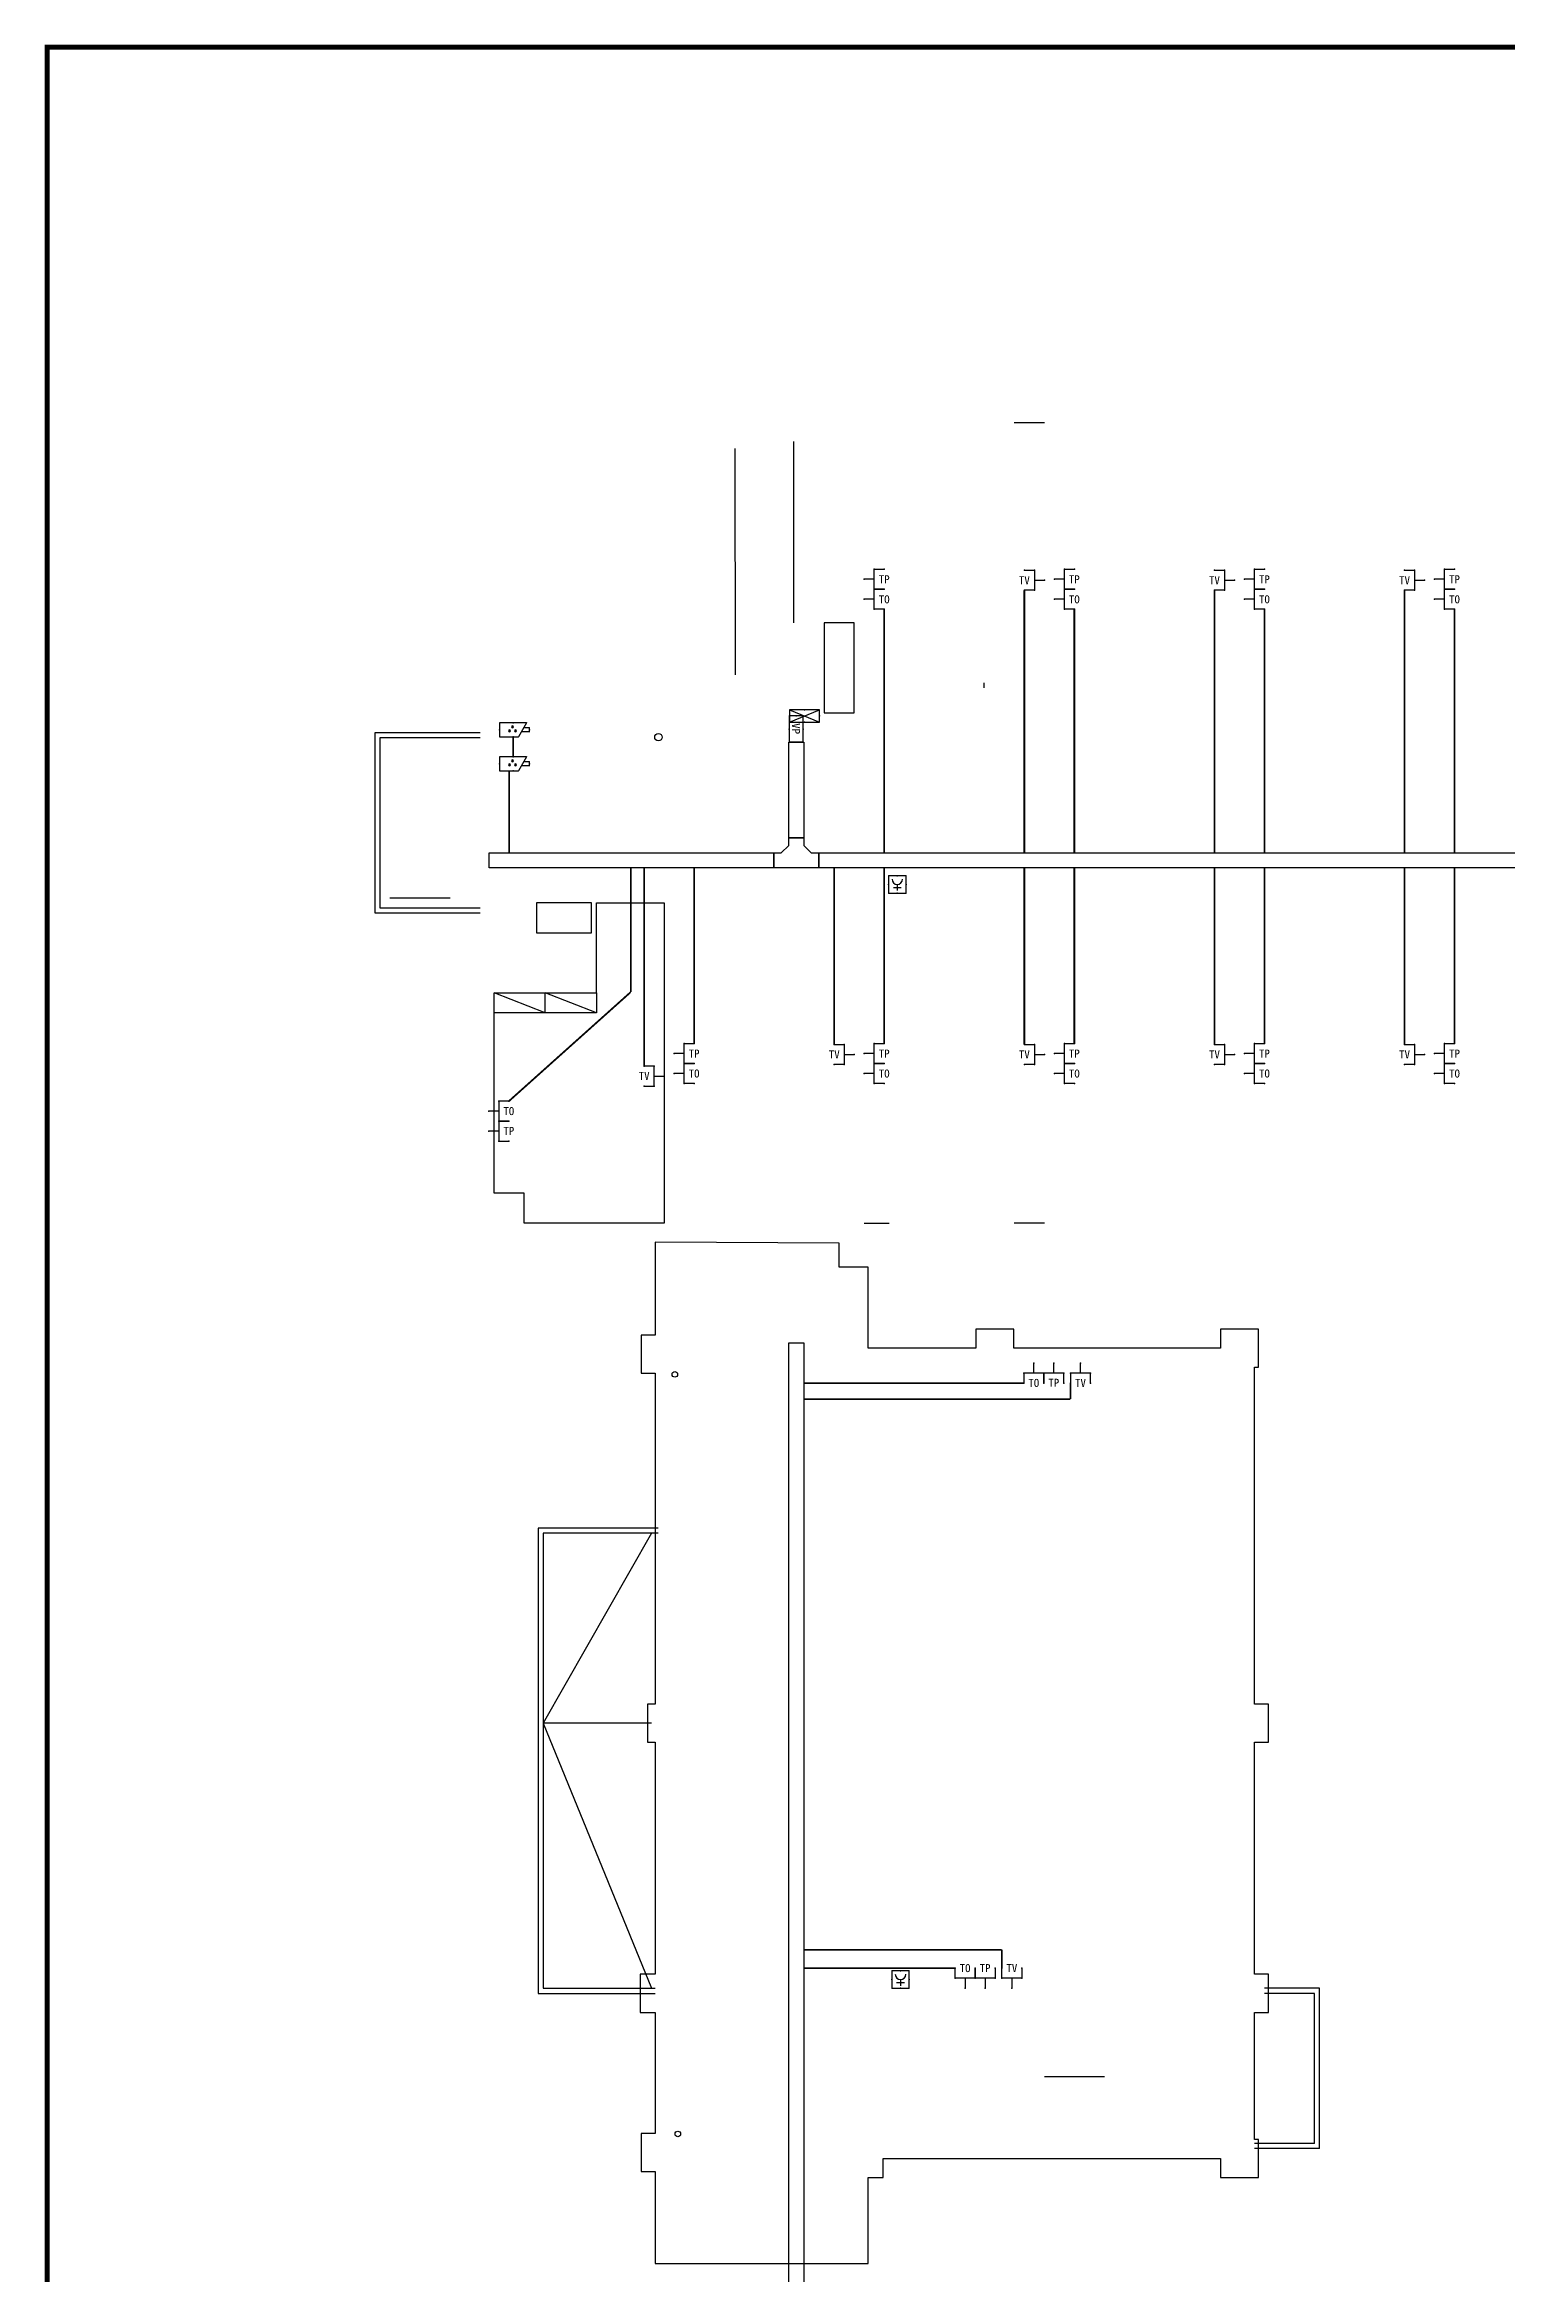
# Model space of a CAD drawing. Extents: x 552102 to 973302, y -80747 to 40012826.
# Drawn here: x 612452 to 641674, y 68212 to 112772 of the extents above; entities that cross this region are included whole.
import ezdxf
from ezdxf.enums import TextEntityAlignment as Align

# ---------------------------------------------------------------- set-up
doc = ezdxf.new("R2010")
doc.units = 0
doc.header["$LTSCALE"] = 1000
doc.header["$MEASUREMENT"] = 0
for name, color, linetype in [('CABLETRAY', 4, 'Continuous'), ('EQUIP-安防', 3, 'Continuous'), ('EQUIP-消防', 3, 'Continuous'), ('EQUIP-通讯', 3, 'Continuous'), ('GROUND', 2, 'Continuous'), ('LVTRY', 6, 'Continuous'), ('PUB_TITLE', 7, 'Continuous'), ('TP+TO', 3, 'TG_TP+TO'), ('WIRE-照明', 1, 'Continuous'), ('WIRE-电视', 4, 'TG_TV')]:
    doc.layers.add(name, color=color, linetype=linetype)
doc.styles.add('_TEL_DIM', font='simhei.ttf', dxfattribs={"width": 0.8, "height": 3.5})
doc.styles.get("Standard").update_dxf_attribs({"font": 'gbenor.shx', "bigfont": 'gbcbig.shx'})
doc.styles.add('TG_LINETYPE', font='SIMPLEX', dxfattribs={"width": 0.8, "height": 3, "bigfont": 'HZTXT'})
doc.linetypes.add('TG_TP+TO', pattern='A,1,-1.6,["TP+TO",TG_LINETYPE,S=0.1,R=0,X=-1.6,Y=-0.15],0', length=2.6)
doc.linetypes.add('TG_TV', pattern='A,2,-0.76,["TV",TG_LINETYPE,S=0.1,R=0,X=-0.6,Y=-0.15],0', length=2.8)

# ---------------------------------------------------------------- blocks, each defined once
blk = doc.blocks.new('$equip$00001802')
for p, q in [((-0.5, 0.5), (-0.5, 1)), ((0.5, 0.5), (-0.5, 0.5)), ((0, 0.5), (0, 0)), ((0.5, 1), (0.5, 0.5))]:
    blk.add_line(p, q)
for p in [(-0.5, 1), (-0.5, 0.5), (0, 0), (0.5, 1), (0.5, 0.5)]:
    blk.add_point(p)
at = {"color": 7, "style": '_TEL_DIM'}
blk.add_attdef('$TEXT$', text='', height=0.4, dxfattribs=at).set_placement((0, 1), align=Align.MIDDLE_CENTER)
at = {"color": 7, "style": '_TEL_DIM', "flags": 1}
blk.add_attdef('A', text='', height=0.00002, dxfattribs=at).set_placement((0, 0), align=Align.MIDDLE_CENTER)
blk = doc.blocks.new('$equip$00001847')
for p, q in [((-0.5, 0.5), (-0.5, 1)), ((0.5, 0.5), (-0.5, 0.5)), ((0, 0.5), (0, 0)), ((0.5, 1), (0.5, 0.5))]:
    blk.add_line(p, q)
for p in [(-0.5, 1), (-0.5, 0.5), (0, 0), (0.5, 1), (0.5, 0.5)]:
    blk.add_point(p)
at = {"color": 7, "style": '_TEL_DIM'}
blk.add_attdef('$TEXT$', text='', height=0.4, dxfattribs=at).set_placement((0, 1), align=Align.MIDDLE_CENTER)
at = {"color": 7, "style": '_TEL_DIM', "flags": 1}
blk.add_attdef('A', text='', height=0.00002, dxfattribs=at).set_placement((0, 0), align=Align.MIDDLE_CENTER)
blk = doc.blocks.new('$equip$00001867')
for p, q in [((-0.5, 0.5), (-0.5, 1)), ((0.5, 0.5), (-0.5, 0.5)), ((0, 0.5), (0, 0)), ((0.5, 1), (0.5, 0.5))]:
    blk.add_line(p, q)
for p in [(-0.5, 1), (-0.5, 0.5), (0, 0), (0.5, 1), (0.5, 0.5)]:
    blk.add_point(p)
at = {"color": 7, "style": '_TEL_DIM'}
blk.add_attdef('$TEXT$', text='', height=0.4, dxfattribs=at).set_placement((0, 1), align=Align.MIDDLE_CENTER)
at = {"color": 7, "style": '_TEL_DIM', "flags": 1}
blk.add_attdef('A', text='', height=0.00002, dxfattribs=at).set_placement((0, 0), align=Align.MIDDLE_CENTER)
blk = doc.blocks.new('$equip$00002562')
for p, q in [((-0.75, 0.6), (-0.75, 0)), ((-0.75, 0), (0.75, 0.6)), ((-0.75, 0.6), (0.75, 0)), ((0.75, 0.6), (-0.75, 0.6)), ((-0.75, 0), (0.75, 0)), ((0.75, 0), (0.75, 0.6))]:
    blk.add_line(p, q)
at = {"const_width": 0.025}
blk.add_lwpolyline([(-0.75, 0.6), (-0.75, 0), (0.75, 0), (0.75, 0.6), (-0.75, 0.6), (-0.75, 0)], dxfattribs=at)
for p in [(-0.75, 0.3), (0, 0.6), (0, 0), (0.75, 0.3)]:
    blk.add_point(p)
at = {"color": 7, "style": '_TEL_DIM', "flags": 1}
blk.add_attdef('A', text='', height=0.00002, dxfattribs=at).set_placement((0, 0), align=Align.MIDDLE_CENTER)
blk = doc.blocks.new('$equip$00002567')
for p, q in [((0.65, 0.35), (-0.65, 0.35)), ((-0.65, 0.35), (-0.65, -0.35)), ((0.65, 0.35), (0.65, -0.35)), ((-0.65, -0.35), (0.65, -0.35))]:
    blk.add_line(p, q)
at = {"const_width": 0.05}
blk.add_lwpolyline([(-0.65, 0.35), (-0.65, -0.35), (0.65, -0.35), (0.65, 0.35), (-0.65, 0.35), (-0.65, -0.35)], dxfattribs=at)
for p in [(-0.65, 0), (0, 0.35), (0.65, 0), (0, -0.35)]:
    blk.add_point(p)
at = {"color": 7, "style": '_TEL_DIM'}
blk.add_attdef('$TEXT$', text='', height=0.4, dxfattribs=at).set_placement((-0.02, -0.01), align=Align.MIDDLE_CENTER)
at = {"color": 7, "style": '_TEL_DIM', "flags": 1}
blk.add_attdef('A', text='', height=0.00002, dxfattribs=at).set_placement((0, 0), align=Align.MIDDLE_CENTER)
blk = doc.blocks.new('$equip$00002965')
for p, q in [((-0.75, -0.1), (-0.75, 0.1)), ((-0.75, 0.1), (-0.46, 0.1)), ((-0.6, 0.35), (0.75, 0.35)), ((-0.6, 0.35), (-0.2, -0.35)), ((0.75, 0.35), (0.75, -0.35)), ((-0.75, -0.1), (-0.34, -0.1)), ((0.75, -0.35), (-0.2, -0.35))]:
    blk.add_line(p, q)
at = {"const_width": 0.04}
blk.add_lwpolyline([(-0.75, 0.1), (-0.75, -0.1), (-0.34, -0.1), (-0.2, -0.35), (0.75, -0.35), (0.75, 0.35), (-0.6, 0.35), (-0.46, 0.1), (-0.75, 0.1), (-0.75, -0.1)], dxfattribs=at)
for centre in [(0.1, 0.15), (-0.05, -0.05), (0.25, -0.05)]:
    blk.add_circle(centre, 0.05)
for p in [(-0.75, 0), (0.07, 0.35), (0.07, -0.35), (0.75, 0)]:
    blk.add_point(p)
for points in [[(0.06, 0.17), (0.14, 0.17), (0.05, 0.15), (0.15, 0.15)], [(0.06, 0.12), (0.14, 0.12), (0.05, 0.15), (0.15, 0.15)], [(0.07, 0.19), (0.12, 0.19), (0.06, 0.17), (0.14, 0.17)], [(0.07, 0.11), (0.12, 0.11), (0.06, 0.12), (0.14, 0.12)], [(0.1, 0.2), (0.1, 0.2), (0.07, 0.19), (0.12, 0.19)], [(0.1, 0.1), (0.1, 0.1), (0.07, 0.11), (0.12, 0.11)], [(-0.09, -0.03), (-0.01, -0.03), (-0.1, -0.05), (0, -0.05)], [(-0.09, -0.08), (-0.01, -0.08), (-0.1, -0.05), (0, -0.05)], [(-0.08, -0.01), (-0.03, -0.01), (-0.09, -0.03), (-0.01, -0.03)], [(-0.08, -0.09), (-0.03, -0.09), (-0.09, -0.08), (-0.01, -0.08)], [(-0.05, 0), (-0.05, 0), (-0.08, -0.01), (-0.03, -0.01)], [(-0.05, -0.1), (-0.05, -0.1), (-0.08, -0.09), (-0.03, -0.09)], [(0.21, -0.03), (0.29, -0.03), (0.2, -0.05), (0.3, -0.05)], [(0.21, -0.08), (0.29, -0.08), (0.2, -0.05), (0.3, -0.05)], [(0.22, -0.01), (0.27, -0.01), (0.21, -0.03), (0.29, -0.03)], [(0.22, -0.09), (0.27, -0.09), (0.21, -0.08), (0.29, -0.08)], [(0.25, 0), (0.25, 0), (0.22, -0.01), (0.27, -0.01)], [(0.25, -0.1), (0.25, -0.1), (0.22, -0.09), (0.27, -0.09)]]:
    blk.add_solid(points)
at = {"color": 7, "style": '_TEL_DIM', "flags": 1}
for tag in ['A', 'REMARK']:
    blk.add_attdef(tag, text='', height=0.00002, dxfattribs=at).set_placement((0, 0), align=Align.MIDDLE_CENTER)
blk = doc.blocks.new('$equip$00002656')
for p, q in [((-0.5, 1), (-0.5, 0)), ((0.5, 1), (-0.5, 1)), ((-0.5, 0), (0.5, 0)), ((-0.22, 0.33), (0.22, 0.33)), ((0, 0.5), (0, 0.15)), ((0.5, 0), (0.5, 1))]:
    blk.add_line(p, q)
at = {"const_width": 0.0571}
blk.add_lwpolyline([(-0.5, 1), (0.5, 1), (0.5, 0), (-0.5, 0), (-0.5, 1), (0.5, 1)], dxfattribs=at)
blk.add_arc((0, 0.8), 0.3, 180, 0)
for p in [(-0.5, 0.5), (0, 1), (0, 0), (0.5, 0.5)]:
    blk.add_point(p)
at = {"color": 7, "flags": 1}
for tag, height, p in [('A', 0.00002, (0, 0)), ('B', 0.4, (0.76, 0.29))]:
    blk.add_attdef(tag, text='', height=height, dxfattribs=at).set_placement(p, align=Align.MIDDLE_CENTER)

msp = doc.modelspace()

# ---------------------------------------------------------------- linework, layer by layer
for p, q in [((632437, 105211), (631837, 105211)), ((627424, 104836), (627424, 101211)), ((627424, 104836), (627424, 101211)), ((626249, 104699), (626255, 100174)), ((626249, 104699), (626255, 100174)), ((631237, 99911), (631237, 100011)), ((631237, 99911), (631237, 100011)), ((622462, 93412), (621437, 93812)), ((622462, 93412), (622462, 93812)), ((623487, 93412), (622462, 93812)), ((623487, 93812), (623487, 93412)), ((623487, 93412), (621437, 93412)), ((628837, 89212), (629337, 89212)), ((632437, 89212), (631837, 89212)), ((624587, 83012), (622417, 79212)), ((624587, 79212), (622417, 79212)), ((622417, 79212), (624587, 73912)), ((633637, 72142), (632437, 72142))]:
    msp.add_line(p, q)
at = {"color": 2}
for points in [[(621157, 99012), (619057, 99012), (619057, 95412), (621157, 95412)], [(621157, 98912), (619157, 98912), (619157, 95512), (621157, 95512)], [(624717, 83112), (622317, 83112), (622317, 73812), (624657, 73812)], [(624717, 83012), (622417, 83012), (622417, 73912), (624657, 73912)]]:
    msp.add_lwpolyline(points, dxfattribs=at)
for points in [[(624837, 89212), (622037, 89212), (622037, 89812), (621437, 89812), (621437, 93812), (623487, 93812), (623487, 95612), (624837, 95612)], [(624657, 68412), (628737, 68412), (628917, 68412), (628917, 70132), (629217, 70132), (629217, 70512), (635957, 70512), (635957, 70132), (636717, 70132), (636717, 70892), (636637, 70892), (636637, 73432), (636917, 73432), (636917, 74192), (636637, 74192), (636637, 78832), (636917, 78832), (636917, 79592), (636637, 79592), (636637, 86332), (636717, 86332), (636717, 87092), (635957, 87092), (635957, 86712), (631829, 86712), (631829, 87092), (631069, 87092), (631069, 86712), (628917, 86712), (628917, 88332), (628637, 88332), (628337, 88332), (628337, 88812), (624657, 88832), (624657, 86972), (624377, 86972), (624377, 86212), (624657, 86212), (624657, 79592), (624507, 79592), (624507, 78832), (624657, 78832), (624657, 74192), (624357, 74192), (624357, 73432), (624657, 73432), (624657, 71012), (624377, 71012), (624377, 70252), (624657, 70252)]]:
    msp.add_lwpolyline(points, close=True)
at = {"color": 5}
msp.add_circle((624723, 98925), 75, dxfattribs=at)
for centre in [(625051, 86186), (625111, 71001)]:
    msp.add_circle(centre, 55)
at = {"layer": 'CABLETRAY'}
for p, q in [((627327, 96912), (627327, 98829)), ((627327, 98829), (627627, 98829)), ((627627, 98829), (627627, 96912)), ((627177, 96612), (627327, 96762)), ((627627, 96912), (627327, 96912)), ((627327, 96762), (627327, 96912)), ((627327, 96912), (627627, 96912)), ((627627, 96912), (627627, 96762)), ((627627, 96762), (627777, 96612)), ((621337, 96312), (621337, 96612)), ((621337, 96612), (627027, 96612)), ((627027, 96312), (621337, 96312)), ((627027, 96612), (627027, 96312)), ((627027, 96312), (627027, 96612)), ((627027, 96612), (627177, 96612)), ((627927, 96312), (627027, 96312)), ((627777, 96612), (627927, 96612)), ((627927, 96312), (627927, 96612)), ((627927, 96612), (658937, 96612)), ((627927, 96612), (627927, 96312)), ((658937, 96312), (627927, 96312)), ((627327, 86814), (627627, 86814)), ((627327, 61212), (627327, 86814)), ((627627, 86814), (627627, 61212))]:
    msp.add_line(p, q, dxfattribs=at)
at = {"layer": 'GROUND'}
for p, q in [((619357, 95712), (620557, 95712)), ((637937, 73912), (636837, 73912)), ((637537, 73812), (636837, 73812)), ((637837, 73812), (637537, 73812)), ((637837, 70812), (637837, 73812)), ((637937, 70712), (637937, 73912)), ((637837, 70812), (636637, 70812)), ((637937, 70712), (636637, 70712))]:
    msp.add_line(p, q, dxfattribs=at)
at = {"layer": 'LVTRY'}
for points in [[(628637, 99412), (628637, 101212), (628037, 101212), (628037, 99412)], [(623387, 95612), (622287, 95612), (622287, 95012), (623387, 95012)]]:
    msp.add_lwpolyline(points, close=True, dxfattribs=at)
at = {"layer": 'PUB_TITLE', "color": 1, "const_width": 100}
msp.add_lwpolyline([(612502, 32122), (669902, 32122), (669902, 112722), (612502, 112722)], close=True, dxfattribs=at)
at = {"layer": 'TP+TO', "color": 3, "linetype": 'TG_TP+TO', "const_width": 35}
for points in [[(629236, 96612), (629236, 101482)], [(633036, 96612), (633036, 101482)], [(636836, 96612), (636836, 101482)], [(640636, 96612), (640636, 101482)], [(625436, 92801), (625436, 96312)], [(629236, 92801), (629236, 96312)], [(633036, 92801), (633036, 96312)], [(636836, 92801), (636836, 96312)], [(640636, 92801), (640636, 96312)]]:
    msp.add_lwpolyline(points, dxfattribs=at)
at = {"layer": 'TP+TO', "linetype": 'TG_TP+TO', "const_width": 35}
for points in [[(624169, 96312), (624169, 93830)], [(621732, 91647), (624169, 93830)], [(627627, 86013), (632026, 86013)], [(627627, 74316), (630653, 74316)]]:
    msp.add_lwpolyline(points, dxfattribs=at)
at = {"layer": 'WIRE-照明', "linetype": 'Continuous', "const_width": 35}
for points in [[(621818, 98533), (621818, 98933)], [(621738, 96612), (621738, 98253)]]:
    msp.add_lwpolyline(points, dxfattribs=at)
at = {"layer": 'WIRE-电视', "linetype": 'TG_TV', "const_width": 35}
for points in [[(632037, 96612), (632037, 101862)], [(635837, 96612), (635837, 101862)], [(639637, 96612), (639637, 101862)], [(624437, 96312), (624437, 92350)], [(628237, 92782), (628237, 96312)], [(632037, 92782), (632037, 96312)], [(635837, 92782), (635837, 96312)], [(639637, 92782), (639637, 96312)], [(632959, 85693), (632959, 86013)], [(627627, 85693), (632959, 85693)], [(627627, 74682), (631587, 74682)], [(631587, 74316), (631587, 74682)]]:
    msp.add_lwpolyline(points, dxfattribs=at)

# ---------------------------------------------------------------- block references
at = {"layer": 'EQUIP-安防', "xscale": -400, "yscale": 400, "zscale": 400}
for p in [(621848, 99073), (621848, 98393)]:
    msp.add_blockref('$equip$00002965', p, dxfattribs=at)
at = {"layer": 'EQUIP-消防', "xscale": 350, "yscale": 350, "zscale": 350}
for p in [(629497, 95806), (629562, 73912)]:
    msp.add_blockref('$equip$00002656', p, dxfattribs=at)
at = {"layer": 'EQUIP-通讯'}
ref = msp.add_blockref('$equip$00001867', (628837, 102082), dxfattribs=dict(at, xscale=400, yscale=400, zscale=400, rotation=269.9999999525174))
ref.add_attrib('$TEXT$', 'TP', dxfattribs={"layer": '0', "color": 7, "height": 160, "style": '_TEL_DIM'}).set_placement((629236, 102082), align=Align.MIDDLE_CENTER)
ref = msp.add_blockref('$equip$00001802', (632437, 102062), dxfattribs=dict(at, xscale=400, yscale=400, zscale=400, rotation=89.99999995251822))
ref.add_attrib('$TEXT$', 'TV', dxfattribs={"layer": '0', "color": 7, "height": 160, "style": '_TEL_DIM'}).set_placement((632037, 102062), align=Align.MIDDLE_CENTER)
ref = msp.add_blockref('$equip$00001867', (632637, 102082), dxfattribs=dict(at, xscale=400, yscale=400, zscale=400, rotation=269.9999999525174))
ref.add_attrib('$TEXT$', 'TP', dxfattribs={"layer": '0', "color": 7, "height": 160, "style": '_TEL_DIM'}).set_placement((633036, 102082), align=Align.MIDDLE_CENTER)
ref = msp.add_blockref('$equip$00001802', (636237, 102062), dxfattribs=dict(at, xscale=400, yscale=400, zscale=400, rotation=89.99999995251822))
ref.add_attrib('$TEXT$', 'TV', dxfattribs={"layer": '0', "color": 7, "height": 160, "style": '_TEL_DIM'}).set_placement((635837, 102062), align=Align.MIDDLE_CENTER)
ref = msp.add_blockref('$equip$00001867', (636437, 102082), dxfattribs=dict(at, xscale=400, yscale=400, zscale=400, rotation=269.9999999525174))
ref.add_attrib('$TEXT$', 'TP', dxfattribs={"layer": '0', "color": 7, "height": 160, "style": '_TEL_DIM'}).set_placement((636836, 102082), align=Align.MIDDLE_CENTER)
ref = msp.add_blockref('$equip$00001802', (640037, 102062), dxfattribs=dict(at, xscale=400, yscale=400, zscale=400, rotation=89.99999995251822))
ref.add_attrib('$TEXT$', 'TV', dxfattribs={"layer": '0', "color": 7, "height": 160, "style": '_TEL_DIM'}).set_placement((639637, 102062), align=Align.MIDDLE_CENTER)
ref = msp.add_blockref('$equip$00001867', (640237, 102082), dxfattribs=dict(at, xscale=400, yscale=400, zscale=400, rotation=269.9999999525174))
ref.add_attrib('$TEXT$', 'TP', dxfattribs={"layer": '0', "color": 7, "height": 160, "style": '_TEL_DIM'}).set_placement((640636, 102082), align=Align.MIDDLE_CENTER)
ref = msp.add_blockref('$equip$00001847', (628837, 101682), dxfattribs=dict(at, xscale=400, yscale=400, zscale=400, rotation=269.9999999525174))
ref.add_attrib('$TEXT$', 'TO', dxfattribs={"layer": '0', "color": 7, "height": 160, "style": '_TEL_DIM'}).set_placement((629236, 101682), align=Align.MIDDLE_CENTER)
ref = msp.add_blockref('$equip$00001847', (632637, 101682), dxfattribs=dict(at, xscale=400, yscale=400, zscale=400, rotation=269.9999999525174))
ref.add_attrib('$TEXT$', 'TO', dxfattribs={"layer": '0', "color": 7, "height": 160, "style": '_TEL_DIM'}).set_placement((633036, 101682), align=Align.MIDDLE_CENTER)
ref = msp.add_blockref('$equip$00001847', (636437, 101682), dxfattribs=dict(at, xscale=400, yscale=400, zscale=400, rotation=269.9999999525174))
ref.add_attrib('$TEXT$', 'TO', dxfattribs={"layer": '0', "color": 7, "height": 160, "style": '_TEL_DIM'}).set_placement((636836, 101682), align=Align.MIDDLE_CENTER)
ref = msp.add_blockref('$equip$00001847', (640237, 101682), dxfattribs=dict(at, xscale=400, yscale=400, zscale=400, rotation=269.9999999525174))
ref.add_attrib('$TEXT$', 'TO', dxfattribs={"layer": '0', "color": 7, "height": 160, "style": '_TEL_DIM'}).set_placement((640636, 101682), align=Align.MIDDLE_CENTER)
at = {"layer": 'EQUIP-通讯', "xscale": 400, "yscale": 400, "zscale": 400}
msp.add_blockref('$equip$00002562', (627642, 99229), dxfattribs=at)
for name, p, rotation, values in [('$equip$00002567', (627477, 99089), 270, {'$TEXT$': 'VP'}), ('$equip$00001867', (631253, 73917), 359.9999999047394, {'$TEXT$': 'TP'}), ('$equip$00001802', (631787, 73917), 359.9999999047394, {'$TEXT$': 'TV'})]:
    msp.add_blockref(name, p, dxfattribs=dict(at, rotation=rotation)).add_auto_attribs(values)
at = {"layer": 'EQUIP-通讯'}
ref = msp.add_blockref('$equip$00001867', (625037, 92601), dxfattribs=dict(at, xscale=400, yscale=400, zscale=400, rotation=269.9999999525174))
ref.add_attrib('$TEXT$', 'TP', dxfattribs={"layer": '0', "color": 7, "height": 160, "style": '_TEL_DIM'}).set_placement((625436, 92601), align=Align.MIDDLE_CENTER)
ref = msp.add_blockref('$equip$00001802', (628637, 92582), dxfattribs=dict(at, xscale=400, yscale=400, zscale=400, rotation=89.99999995251822))
ref.add_attrib('$TEXT$', 'TV', dxfattribs={"layer": '0', "color": 7, "height": 160, "style": '_TEL_DIM'}).set_placement((628237, 92582), align=Align.MIDDLE_CENTER)
ref = msp.add_blockref('$equip$00001867', (628837, 92601), dxfattribs=dict(at, xscale=400, yscale=400, zscale=400, rotation=269.9999999525174))
ref.add_attrib('$TEXT$', 'TP', dxfattribs={"layer": '0', "color": 7, "height": 160, "style": '_TEL_DIM'}).set_placement((629236, 92601), align=Align.MIDDLE_CENTER)
ref = msp.add_blockref('$equip$00001802', (632437, 92582), dxfattribs=dict(at, xscale=400, yscale=400, zscale=400, rotation=89.99999995251822))
ref.add_attrib('$TEXT$', 'TV', dxfattribs={"layer": '0', "color": 7, "height": 160, "style": '_TEL_DIM'}).set_placement((632037, 92582), align=Align.MIDDLE_CENTER)
ref = msp.add_blockref('$equip$00001867', (632637, 92601), dxfattribs=dict(at, xscale=400, yscale=400, zscale=400, rotation=269.9999999525174))
ref.add_attrib('$TEXT$', 'TP', dxfattribs={"layer": '0', "color": 7, "height": 160, "style": '_TEL_DIM'}).set_placement((633036, 92601), align=Align.MIDDLE_CENTER)
ref = msp.add_blockref('$equip$00001802', (636237, 92582), dxfattribs=dict(at, xscale=400, yscale=400, zscale=400, rotation=89.99999995251822))
ref.add_attrib('$TEXT$', 'TV', dxfattribs={"layer": '0', "color": 7, "height": 160, "style": '_TEL_DIM'}).set_placement((635837, 92582), align=Align.MIDDLE_CENTER)
ref = msp.add_blockref('$equip$00001867', (636437, 92601), dxfattribs=dict(at, xscale=400, yscale=400, zscale=400, rotation=269.9999999525174))
ref.add_attrib('$TEXT$', 'TP', dxfattribs={"layer": '0', "color": 7, "height": 160, "style": '_TEL_DIM'}).set_placement((636836, 92601), align=Align.MIDDLE_CENTER)
ref = msp.add_blockref('$equip$00001802', (640037, 92582), dxfattribs=dict(at, xscale=400, yscale=400, zscale=400, rotation=89.99999995251822))
ref.add_attrib('$TEXT$', 'TV', dxfattribs={"layer": '0', "color": 7, "height": 160, "style": '_TEL_DIM'}).set_placement((639637, 92582), align=Align.MIDDLE_CENTER)
ref = msp.add_blockref('$equip$00001867', (640237, 92601), dxfattribs=dict(at, xscale=400, yscale=400, zscale=400, rotation=269.9999999525174))
ref.add_attrib('$TEXT$', 'TP', dxfattribs={"layer": '0', "color": 7, "height": 160, "style": '_TEL_DIM'}).set_placement((640636, 92601), align=Align.MIDDLE_CENTER)
ref = msp.add_blockref('$equip$00001802', (624837, 92150), dxfattribs=dict(at, xscale=-400, yscale=400, zscale=400, rotation=90.00000004748178))
ref.add_attrib('$TEXT$', 'TV', dxfattribs={"layer": '0', "color": 7, "height": 160, "style": '_TEL_DIM'}).set_placement((624437, 92155), align=Align.MIDDLE_CENTER)
ref = msp.add_blockref('$equip$00001847', (625037, 92201), dxfattribs=dict(at, xscale=400, yscale=400, zscale=400, rotation=269.9999999525174))
ref.add_attrib('$TEXT$', 'TO', dxfattribs={"layer": '0', "color": 7, "height": 160, "style": '_TEL_DIM'}).set_placement((625436, 92201), align=Align.MIDDLE_CENTER)
ref = msp.add_blockref('$equip$00001847', (628837, 92201), dxfattribs=dict(at, xscale=400, yscale=400, zscale=400, rotation=269.9999999525174))
ref.add_attrib('$TEXT$', 'TO', dxfattribs={"layer": '0', "color": 7, "height": 160, "style": '_TEL_DIM'}).set_placement((629236, 92201), align=Align.MIDDLE_CENTER)
ref = msp.add_blockref('$equip$00001847', (632637, 92201), dxfattribs=dict(at, xscale=400, yscale=400, zscale=400, rotation=269.9999999525174))
ref.add_attrib('$TEXT$', 'TO', dxfattribs={"layer": '0', "color": 7, "height": 160, "style": '_TEL_DIM'}).set_placement((633036, 92201), align=Align.MIDDLE_CENTER)
ref = msp.add_blockref('$equip$00001847', (636437, 92201), dxfattribs=dict(at, xscale=400, yscale=400, zscale=400, rotation=269.9999999525174))
ref.add_attrib('$TEXT$', 'TO', dxfattribs={"layer": '0', "color": 7, "height": 160, "style": '_TEL_DIM'}).set_placement((636836, 92201), align=Align.MIDDLE_CENTER)
ref = msp.add_blockref('$equip$00001847', (640237, 92201), dxfattribs=dict(at, xscale=400, yscale=400, zscale=400, rotation=269.9999999525174))
ref.add_attrib('$TEXT$', 'TO', dxfattribs={"layer": '0', "color": 7, "height": 160, "style": '_TEL_DIM'}).set_placement((640636, 92201), align=Align.MIDDLE_CENTER)
ref = msp.add_blockref('$equip$00001847', (621332, 91447), dxfattribs=dict(at, xscale=-400, yscale=400, zscale=400, rotation=270.0000000474826))
ref.add_attrib('$TEXT$', 'TO', dxfattribs={"layer": '0', "color": 7, "height": 160, "style": '_TEL_DIM'}).set_placement((621732, 91450), align=Align.MIDDLE_CENTER)
ref = msp.add_blockref('$equip$00001867', (621332, 91047), dxfattribs=dict(at, xscale=-400, yscale=400, zscale=400, rotation=270.0000000474826))
ref.add_attrib('$TEXT$', 'TP', dxfattribs={"layer": '0', "color": 7, "height": 160, "style": '_TEL_DIM'}).set_placement((621732, 91054), align=Align.MIDDLE_CENTER)
ref = msp.add_blockref('$equip$00001847', (632226, 86412), dxfattribs=dict(at, xscale=-400, yscale=400, zscale=400, rotation=180))
ref.add_attrib('$TEXT$', 'TO', dxfattribs={"layer": '0', "color": 7, "height": 160, "style": '_TEL_DIM'}).set_placement((632226, 86015), align=Align.MIDDLE_CENTER)
ref = msp.add_blockref('$equip$00001867', (632626, 86412), dxfattribs=dict(at, xscale=-400, yscale=400, zscale=400, rotation=180))
ref.add_attrib('$TEXT$', 'TP', dxfattribs={"layer": '0', "color": 7, "height": 160, "style": '_TEL_DIM'}).set_placement((632626, 86019), align=Align.MIDDLE_CENTER)
ref = msp.add_blockref('$equip$00001802', (633159, 86412), dxfattribs=dict(at, xscale=-400, yscale=400, zscale=400, rotation=180))
ref.add_attrib('$TEXT$', 'TV', dxfattribs={"layer": '0', "color": 7, "height": 160, "style": '_TEL_DIM'}).set_placement((633159, 86017), align=Align.MIDDLE_CENTER)
at = {"layer": 'EQUIP-通讯', "xscale": 400, "yscale": 400, "zscale": 400}
msp.add_blockref('$equip$00001847', (630853, 73917), dxfattribs=at).add_auto_attribs({'$TEXT$': 'TO'})

doc.saveas('drawing.dxf')
